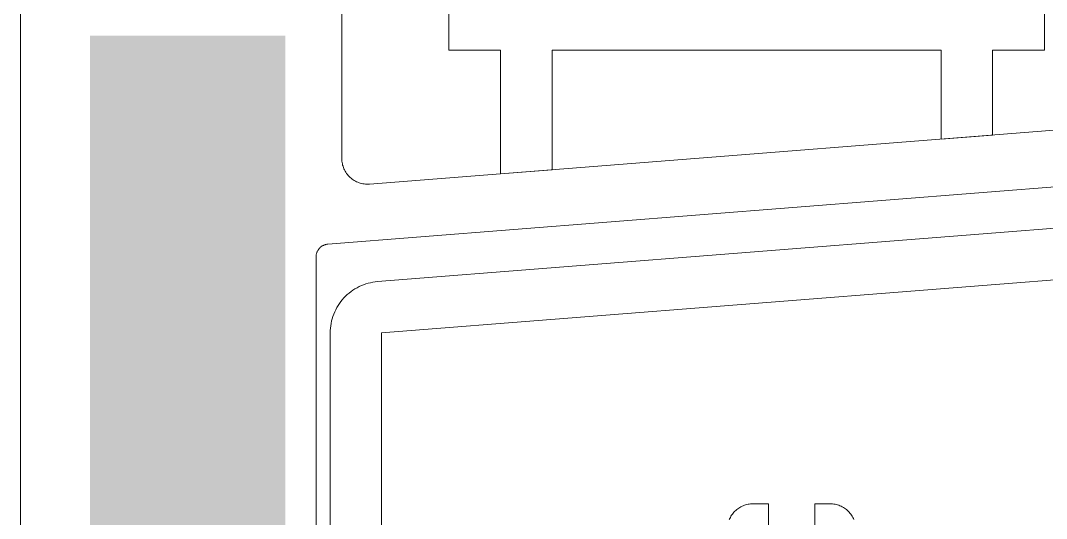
# Model space of a CAD drawing. Header units: metres. Extents: x 1838950 to 1842843, y 5171318 to 5174224.
# Drawn here: x 1841203.80924 to 1841203.84916, y 5171397.05232 to 5171397.07168 of the extents above; entities that cross this region are included whole.
import ezdxf

# ---------------------------------------------------------------- set-up
doc = ezdxf.new("R2010")
doc.units = ezdxf.units.M
doc.header["$LTSCALE"] = 0.0254
doc.layers.add('00 CHAZAL Coupe A.5', color=7, linetype='Continuous', lineweight=18)

# ---------------------------------------------------------------- blocks, each defined once
blk = doc.blocks.new('Groupe-1881-1')
at = {"layer": '00 CHAZAL Coupe A.5', "color": 7, "linetype": 'Continuous', "lineweight": 5}
for p, q in [((1841203.825905, 5171397.070528), (1841203.825905, 5171397.072528)), ((1841203.849077, 5171397.072528), (1841203.849077, 5171397.070528)), ((1841203.82792, 5171397.070528), (1841203.825905, 5171397.070528)), ((1841203.82792, 5171397.06572), (1841203.82792, 5171397.070528)), ((1841203.845062, 5171397.070528), (1841203.82992, 5171397.070528)), ((1841203.82992, 5171397.070528), (1841203.82992, 5171397.065877)), ((1841203.845062, 5171397.067071), (1841203.845062, 5171397.070528)), ((1841203.849077, 5171397.070528), (1841203.847062, 5171397.070528)), ((1841203.847062, 5171397.070528), (1841203.847062, 5171397.067229)), ((1841203.847062, 5171397.067229), (1841203.845062, 5171397.067071)), ((1841203.82992, 5171397.065877), (1841203.82792, 5171397.06572))]:
    blk.add_line(p, q, dxfattribs=at)
at = {"layer": '00 CHAZAL Coupe A.5', "color": 7, "linetype": 'Continuous', "lineweight": 5, "flags": 128}
for points in [[(1841203.809241, 5171397.046089), (1841203.809241, 5171397.086205)], [(1841203.821741, 5171397.081589), (1841203.821741, 5171397.066317), (1841203.821742, 5171397.066265), (1841203.821746, 5171397.066214), (1841203.821753, 5171397.066163), (1841203.821762, 5171397.066112), (1841203.821774, 5171397.066062), (1841203.821788, 5171397.066012), (1841203.821805, 5171397.065964), (1841203.821825, 5171397.065916), (1841203.821847, 5171397.065869), (1841203.821871, 5171397.065824), (1841203.821897, 5171397.06578), (1841203.821926, 5171397.065737), (1841203.821957, 5171397.065696), (1841203.82199, 5171397.065656), (1841203.822025, 5171397.065618), (1841203.822062, 5171397.065582), (1841203.822101, 5171397.065548), (1841203.822141, 5171397.065516), (1841203.822183, 5171397.065486), (1841203.822227, 5171397.065459), (1841203.822272, 5171397.065434), (1841203.822318, 5171397.065411), (1841203.822365, 5171397.06539), (1841203.822413, 5171397.065372), (1841203.822462, 5171397.065356), (1841203.822512, 5171397.065343), (1841203.822563, 5171397.065333), (1841203.822614, 5171397.065325), (1841203.822665, 5171397.065319), (1841203.822716, 5171397.065317), (1841203.822768, 5171397.065317), (1841203.822819, 5171397.06532), (1841203.858003, 5171397.068089)], [(1841203.825905, 5171397.072528), (1841203.825905, 5171397.070528), (1841203.82792, 5171397.070528), (1841203.82792, 5171397.06572), (1841203.82992, 5171397.065877), (1841203.82992, 5171397.070528), (1841203.845062, 5171397.070528), (1841203.845062, 5171397.067071), (1841203.847062, 5171397.067229), (1841203.847062, 5171397.070528), (1841203.849077, 5171397.070528), (1841203.849077, 5171397.072528), (1841203.825905, 5171397.072528)], [(1841203.840741, 5171397.052889), (1841203.84079, 5171397.052888), (1841203.840839, 5171397.052884), (1841203.840888, 5171397.052878), (1841203.840936, 5171397.05287), (1841203.840984, 5171397.052859), (1841203.841031, 5171397.052846), (1841203.841078, 5171397.05283), (1841203.841124, 5171397.052813), (1841203.841168, 5171397.052793), (1841203.841212, 5171397.052771), (1841203.841255, 5171397.052746), (1841203.841296, 5171397.05272), (1841203.841337, 5171397.052692), (1841203.841375, 5171397.052662), (1841203.841412, 5171397.05263), (1841203.841448, 5171397.052596), (1841203.841482, 5171397.05256), (1841203.841514, 5171397.052523), (1841203.841544, 5171397.052484), (1841203.841572, 5171397.052444), (1841203.841599, 5171397.052403), (1841203.841623, 5171397.05236), (1841203.841645, 5171397.052316), (1841203.841665, 5171397.052271)], [(1841203.850141, 5171397.065263), (1841203.821202, 5171397.062986), (1841203.821178, 5171397.062983), (1841203.821155, 5171397.06298), (1841203.821133, 5171397.062975), (1841203.82111, 5171397.06297), (1841203.821088, 5171397.062963), (1841203.821066, 5171397.062955), (1841203.821044, 5171397.062947), (1841203.821023, 5171397.062937), (1841203.821002, 5171397.062926), (1841203.820982, 5171397.062915), (1841203.820962, 5171397.062902), (1841203.820943, 5171397.062889), (1841203.820925, 5171397.062874), (1841203.820907, 5171397.062859), (1841203.82089, 5171397.062843), (1841203.820874, 5171397.062826), (1841203.820858, 5171397.062809), (1841203.820844, 5171397.062791), (1841203.82083, 5171397.062772), (1841203.820817, 5171397.062753), (1841203.820805, 5171397.062732), (1841203.820794, 5171397.062712), (1841203.820784, 5171397.062691), (1841203.820775, 5171397.062669), (1841203.820767, 5171397.062647), (1841203.82076, 5171397.062625), (1841203.820754, 5171397.062603), (1841203.82075, 5171397.06258), (1841203.820746, 5171397.062557), (1841203.820743, 5171397.062534), (1841203.820741, 5171397.06251), (1841203.820741, 5171397.062487), (1841203.820741, 5171397.047989)], [(1841203.836817, 5171397.052271), (1841203.836837, 5171397.052316), (1841203.836859, 5171397.05236), (1841203.836883, 5171397.052403), (1841203.836909, 5171397.052444), (1841203.836938, 5171397.052484), (1841203.836968, 5171397.052523), (1841203.837, 5171397.05256), (1841203.837034, 5171397.052596), (1841203.837069, 5171397.05263), (1841203.837107, 5171397.052662), (1841203.837145, 5171397.052692), (1841203.837185, 5171397.05272), (1841203.837227, 5171397.052746), (1841203.83727, 5171397.052771), (1841203.837313, 5171397.052793), (1841203.837358, 5171397.052813), (1841203.837404, 5171397.05283), (1841203.837451, 5171397.052846), (1841203.837498, 5171397.052859), (1841203.837546, 5171397.05287), (1841203.837594, 5171397.052878), (1841203.837643, 5171397.052884), (1841203.837692, 5171397.052888), (1841203.837741, 5171397.052889), (1841203.838341, 5171397.052889), (1841203.838341, 5171397.050089)], [(1841203.840141, 5171397.050089), (1841203.840141, 5171397.052889), (1841203.840741, 5171397.052889)], [(1841203.852134, 5171397.06381), (1841203.823134, 5171397.061527), (1841203.823041, 5171397.061518), (1841203.822949, 5171397.061504), (1841203.822858, 5171397.061486), (1841203.822767, 5171397.061464), (1841203.822678, 5171397.061437), (1841203.822589, 5171397.061406), (1841203.822503, 5171397.061372), (1841203.822418, 5171397.061333), (1841203.822335, 5171397.06129), (1841203.822254, 5171397.061244), (1841203.822176, 5171397.061194), (1841203.8221, 5171397.06114), (1841203.822026, 5171397.061083), (1841203.821955, 5171397.061022), (1841203.821887, 5171397.060958), (1841203.821822, 5171397.060891), (1841203.821761, 5171397.060821), (1841203.821702, 5171397.060748), (1841203.821647, 5171397.060673), (1841203.821596, 5171397.060595), (1841203.821548, 5171397.060515), (1841203.821504, 5171397.060433), (1841203.821464, 5171397.060348), (1841203.821428, 5171397.060262), (1841203.821397, 5171397.060175), (1841203.821369, 5171397.060086), (1841203.821345, 5171397.059996), (1841203.821326, 5171397.059904), (1841203.82131, 5171397.059812), (1841203.8213, 5171397.05972), (1841203.821293, 5171397.059627), (1841203.821291, 5171397.059533), (1841203.821291, 5171397.039682)], [(1841203.823291, 5171397.039682), (1841203.823291, 5171397.059533), (1841203.852291, 5171397.061816)]]:
    blk.add_lwpolyline(points, dxfattribs=at)
at = {"layer": '00 CHAZAL Coupe A.5', "color": 7, "linetype": 'Continuous', "lineweight": 5}
blk.add_solid([(1841203.811941, 5171397.043289), (1841203.819541, 5171397.043289), (1841203.811941, 5171397.071089), (1841203.819541, 5171397.071089)], dxfattribs=at)

msp = doc.modelspace()

# ---------------------------------------------------------------- block references
at = {"layer": '00 CHAZAL Coupe A.5', "color": 7}
msp.add_blockref('Groupe-1881-1', (0, 0), dxfattribs=at)

doc.saveas('drawing.dxf')
